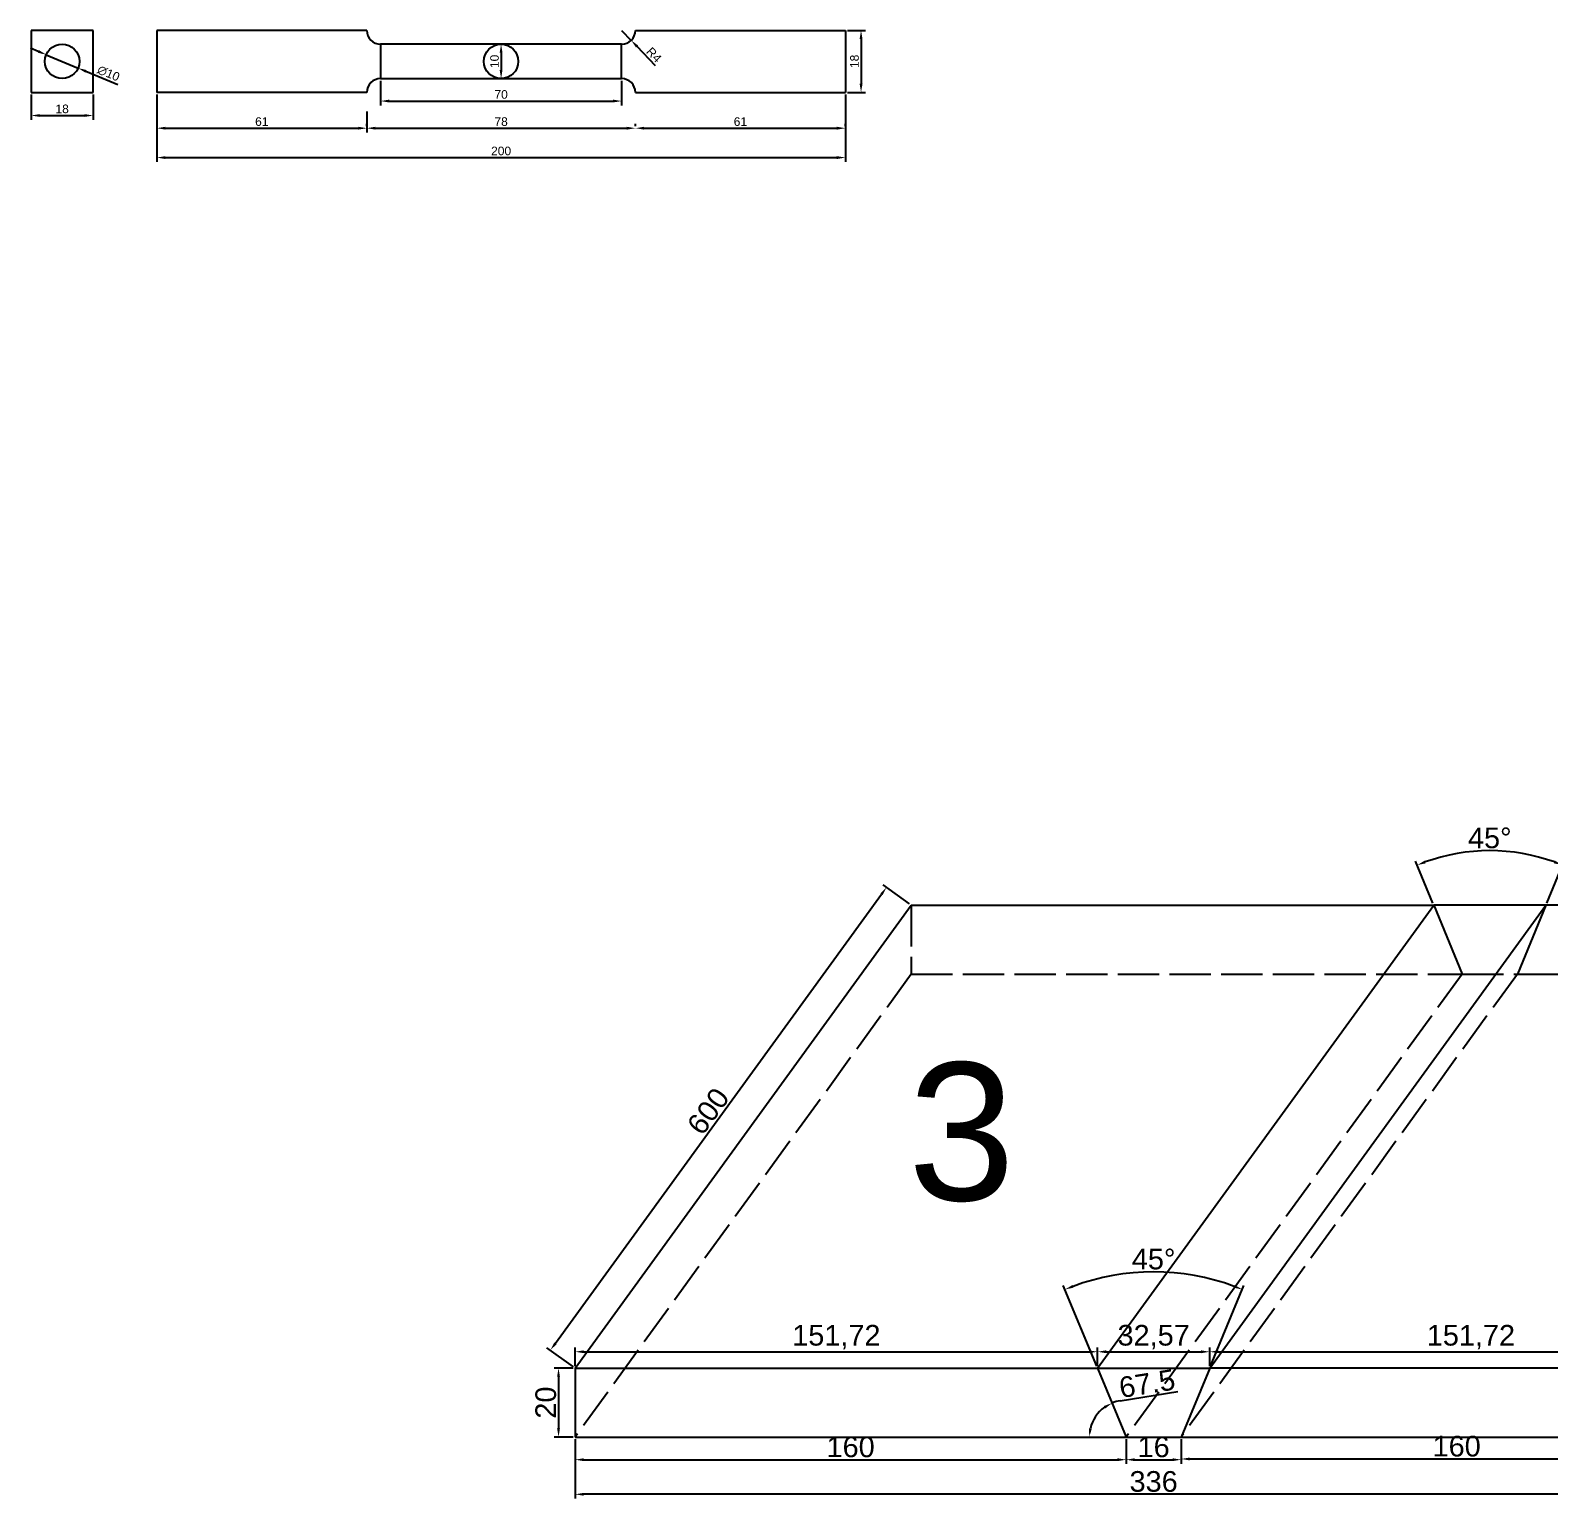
# Model space of a CAD drawing. Header units: millimetres. Extents: x 3071 to 9936, y 1504 to 4997.
# Drawn here: x 8612.4 to 9053.6, y 2220.3 to 2646.6 of the extents above; entities that cross this region are included whole.
import ezdxf

# ---------------------------------------------------------------- set-up
doc = ezdxf.new("R2010")
doc.units = ezdxf.units.MM
doc.linetypes.add('ACAD_ISO02W100', pattern=[15, 12, -3])
doc.layers.add('尺寸标注', color=6, linetype='Continuous')
doc.layers.add('标号', color=4, linetype='Continuous')
doc.styles.get("Standard").update_dxf_attribs({"font": 'arial.ttf'})
doc.dimstyles.new('ISO-25', dxfattribs={"dimtxt": 2.5, "dimasz": 2.5, "dimexe": 1.25, "dimexo": 0.625, "dimtad": 1, "dimtxsty": 'Standard', "dimcen": 2.5, "dimadec": 0, "dimazin": 0, "dimtfac": 1, "dimtmove": 0, "dimatfit": 3, "dimfxl": 1, "dimarcsym": 0})
doc.dimstyles.new('ISO-25-old', dxfattribs={"dimtxt": 6, "dimasz": 2.5, "dimexe": 1.25, "dimexo": 0.625, "dimtad": 1, "dimtxsty": 'Standard', "dimcen": 2.5, "dimadec": 0, "dimazin": 0, "dimtfac": 1, "dimtmove": 0, "dimatfit": 3, "dimfxl": 1, "dimarcsym": 0})

# ---------------------------------------------------------------- blocks, each defined once
blk = doc.blocks.new('*D196')
at = {"layer": 'Defpoints', "color": 0, "transparency": 16777216}
for p in [(8770.58, 2238.15), (8930.58, 2238.15), (8930.58, 2231.57)]:
    blk.add_point(p, dxfattribs=at)
at = {"layer": '尺寸标注', "color": 0, "lineweight": -2, "transparency": 16777216}
for p, q in [((8770.58, 2237.52), (8770.58, 2230.32)), ((8930.58, 2237.52), (8930.58, 2230.32)), ((8773.08, 2231.57), (8928.08, 2231.57))]:
    blk.add_line(p, q, dxfattribs=at)
at = {"layer": '尺寸标注', "color": 0, "transparency": 16777216}
for points in [[(8773.08, 2231.98), (8773.08, 2231.15), (8770.58, 2231.57)], [(8928.08, 2231.98), (8928.08, 2231.15), (8930.58, 2231.57)]]:
    blk.add_solid(points, dxfattribs=at)
at = {"layer": '尺寸标注', "color": 0, "transparency": 16777216, "insert": (8850.58, 2235.26), "char_height": 6, "attachment_point": 5}
blk.add_mtext('160', dxfattribs=at)
blk = doc.blocks.new('*D197')
at = {"layer": 'Defpoints', "color": 0, "transparency": 16777216}
for p in [(8770.58, 2258.15), (8765.75, 2238.15), (8770.58, 2238.15)]:
    blk.add_point(p, dxfattribs=at)
at = {"layer": '尺寸标注', "color": 0, "lineweight": -2, "transparency": 16777216}
for p, q in [((8769.96, 2258.15), (8764.5, 2258.15)), ((8765.75, 2255.65), (8765.75, 2240.65)), ((8769.96, 2238.15), (8764.5, 2238.15))]:
    blk.add_line(p, q, dxfattribs=at)
at = {"layer": '尺寸标注', "color": 0, "transparency": 16777216}
for points in [[(8765.33, 2255.65), (8766.16, 2255.65), (8765.75, 2258.15)], [(8765.33, 2240.65), (8766.16, 2240.65), (8765.75, 2238.15)]]:
    blk.add_solid(points, dxfattribs=at)
at = {"layer": '尺寸标注', "color": 0, "transparency": 16777216, "insert": (8762.06, 2248.15), "char_height": 6, "attachment_point": 5, "rotation": 90}
blk.add_mtext('20', dxfattribs=at)
blk = doc.blocks.new('*D198')
at = {"layer": 'Defpoints', "color": 0, "transparency": 16777216}
for p in [(8861.01, 2397.81), (8868.2, 2392.59), (8770.58, 2258.15)]:
    blk.add_point(p, dxfattribs=at)
at = {"layer": '尺寸标注', "color": 0, "lineweight": -2, "transparency": 16777216}
for p, q in [((8764.86, 2265.39), (8859.54, 2395.79)), ((8867.7, 2392.96), (8860, 2398.55)), ((8770.07, 2258.51), (8762.38, 2264.1))]:
    blk.add_line(p, q, dxfattribs=at)
at = {"layer": '尺寸标注', "color": 0, "transparency": 16777216}
for points in [[(8859.21, 2396.04), (8859.88, 2395.55), (8861.01, 2397.81)], [(8764.52, 2265.63), (8765.2, 2265.14), (8763.39, 2263.37)]]:
    blk.add_solid(points, dxfattribs=at)
at = {"layer": '尺寸标注', "color": 0, "transparency": 16777216, "insert": (8809.22, 2332.76), "char_height": 6, "attachment_point": 5, "rotation": 54.0168}
blk.add_mtext('600', dxfattribs=at)
blk = doc.blocks.new('*D199')
at = {"layer": 'Defpoints', "color": 0, "transparency": 16777216}
for p in [(8922.3, 2258.15), (8920.72, 2242.23), (8770.58, 2238.15), (8930.58, 2238.15), (8930.58, 2238.15)]:
    blk.add_point(p, dxfattribs=at)
at = {"layer": '尺寸标注', "color": 0, "lineweight": -2, "transparency": 16777216}
blk.add_line((8928.9, 2248.69), (8945.6, 2251.35), dxfattribs=at)
for start, end in [(125.9457, 166.5543), (99.0543, 112.5)]:
    blk.add_arc((8930.58, 2238.15), 10.68, start, end, dxfattribs=at)
at = {"layer": '尺寸标注', "color": 0, "transparency": 16777216}
for points in [[(8924.11, 2247.15), (8924.52, 2246.43), (8926.49, 2248.01)], [(8920.61, 2240.58), (8919.78, 2240.68), (8919.9, 2238.15)]]:
    blk.add_solid(points, dxfattribs=at)
at = {"layer": '尺寸标注', "color": 0, "transparency": 16777216, "insert": (8936.67, 2253.66), "char_height": 6, "attachment_point": 5, "rotation": 9.0543}
blk.add_mtext('67.5', dxfattribs=at)
blk = doc.blocks.new('*D127')
at = {"layer": 'Defpoints', "color": 0, "transparency": 16777216}
for p in [(8922.3, 2262.91), (8770.58, 2258.15), (8922.3, 2258.15)]:
    blk.add_point(p, dxfattribs=at)
at = {"layer": '尺寸标注', "color": 0, "lineweight": -2, "transparency": 16777216}
for p, q in [((8770.58, 2258.77), (8770.58, 2264.16)), ((8922.3, 2258.77), (8922.3, 2264.16)), ((8773.08, 2262.91), (8919.8, 2262.91))]:
    blk.add_line(p, q, dxfattribs=at)
at = {"layer": '尺寸标注', "color": 0, "transparency": 16777216}
for points in [[(8773.08, 2263.33), (8773.08, 2262.5), (8770.58, 2262.91)], [(8919.8, 2263.33), (8919.8, 2262.5), (8922.3, 2262.91)]]:
    blk.add_solid(points, dxfattribs=at)
at = {"layer": '尺寸标注', "color": 0, "transparency": 16777216, "insert": (8846.44, 2267.15), "char_height": 6, "attachment_point": 5}
blk.add_mtext('151,72', dxfattribs=at)
blk = doc.blocks.new('*D215')
at = {"layer": 'Defpoints', "color": 0, "transparency": 16777216}
for p in [(8930.58, 2238.15), (8946.58, 2238.15), (8946.58, 2231.57)]:
    blk.add_point(p, dxfattribs=at)
at = {"layer": '尺寸标注', "color": 0, "lineweight": -2, "transparency": 16777216}
for p, q in [((8930.58, 2237.52), (8930.58, 2230.32)), ((8946.58, 2237.52), (8946.58, 2230.32)), ((8933.08, 2231.57), (8944.08, 2231.57))]:
    blk.add_line(p, q, dxfattribs=at)
at = {"layer": '尺寸标注', "color": 0, "transparency": 16777216}
for points in [[(8933.08, 2231.98), (8933.08, 2231.15), (8930.58, 2231.57)], [(8944.08, 2231.98), (8944.08, 2231.15), (8946.58, 2231.57)]]:
    blk.add_solid(points, dxfattribs=at)
at = {"layer": '尺寸标注', "color": 0, "transparency": 16777216, "insert": (8938.58, 2235.26), "char_height": 6, "attachment_point": 5}
blk.add_mtext('16', dxfattribs=at)
blk = doc.blocks.new('*D216')
at = {"layer": 'Defpoints', "color": 0, "transparency": 16777216}
for p in [(8954.86, 2262.91), (8922.3, 2258.15), (8954.86, 2258.15)]:
    blk.add_point(p, dxfattribs=at)
at = {"layer": '尺寸标注', "color": 0, "lineweight": -2, "transparency": 16777216}
for p, q in [((8922.3, 2258.77), (8922.3, 2264.16)), ((8954.86, 2258.77), (8954.86, 2264.16)), ((8924.8, 2262.91), (8952.36, 2262.91))]:
    blk.add_line(p, q, dxfattribs=at)
at = {"layer": '尺寸标注', "color": 0, "transparency": 16777216}
for points in [[(8924.8, 2263.33), (8924.8, 2262.5), (8922.3, 2262.91)], [(8952.36, 2263.33), (8952.36, 2262.5), (8954.86, 2262.91)]]:
    blk.add_solid(points, dxfattribs=at)
at = {"layer": '尺寸标注', "color": 0, "transparency": 16777216, "insert": (8938.58, 2267.15), "char_height": 6, "attachment_point": 5}
blk.add_mtext('32,57', dxfattribs=at)
blk = doc.blocks.new('*D217')
at = {"layer": 'Defpoints', "color": 0, "transparency": 16777216}
for p in [(9106.58, 2262.91), (8954.86, 2258.15), (9106.58, 2258.15)]:
    blk.add_point(p, dxfattribs=at)
at = {"layer": '尺寸标注', "color": 0, "lineweight": -2, "transparency": 16777216}
for p, q in [((8954.86, 2258.77), (8954.86, 2264.16)), ((9106.58, 2258.77), (9106.58, 2264.16)), ((8957.36, 2262.91), (9104.08, 2262.91))]:
    blk.add_line(p, q, dxfattribs=at)
at = {"layer": '尺寸标注', "color": 0, "transparency": 16777216}
for points in [[(8957.36, 2263.33), (8957.36, 2262.5), (8954.86, 2262.91)], [(9104.08, 2263.33), (9104.08, 2262.5), (9106.58, 2262.91)]]:
    blk.add_solid(points, dxfattribs=at)
at = {"layer": '尺寸标注', "color": 0, "transparency": 16777216, "insert": (9030.72, 2267.15), "char_height": 6, "attachment_point": 5}
blk.add_mtext('151,72', dxfattribs=at)
blk = doc.blocks.new('*D218')
at = {"layer": 'Defpoints', "color": 0, "transparency": 16777216}
for p in [(8946.58, 2238.15), (9106.58, 2238.15), (9106.58, 2231.78)]:
    blk.add_point(p, dxfattribs=at)
at = {"layer": '尺寸标注', "color": 0, "lineweight": -2, "transparency": 16777216}
for p, q in [((8946.58, 2237.52), (8946.58, 2230.53)), ((9106.58, 2237.52), (9106.58, 2230.53)), ((8949.08, 2231.78), (9104.08, 2231.78))]:
    blk.add_line(p, q, dxfattribs=at)
at = {"layer": '尺寸标注', "color": 0, "transparency": 16777216}
for points in [[(8949.08, 2232.19), (8949.08, 2231.36), (8946.58, 2231.78)], [(9104.08, 2232.19), (9104.08, 2231.36), (9106.58, 2231.78)]]:
    blk.add_solid(points, dxfattribs=at)
at = {"layer": '尺寸标注', "color": 0, "transparency": 16777216, "insert": (9026.58, 2235.46), "char_height": 6, "attachment_point": 5}
blk.add_mtext('160', dxfattribs=at)
blk = doc.blocks.new('*D219')
at = {"layer": 'Defpoints', "color": 0, "transparency": 16777216}
for p in [(8770.58, 2238.15), (9106.58, 2238.15), (8770.58, 2221.52)]:
    blk.add_point(p, dxfattribs=at)
at = {"layer": '尺寸标注', "color": 0, "lineweight": -2, "transparency": 16777216}
for p, q in [((8770.58, 2237.52), (8770.58, 2220.27)), ((9106.58, 2237.52), (9106.58, 2220.27)), ((9104.08, 2221.52), (8773.08, 2221.52))]:
    blk.add_line(p, q, dxfattribs=at)
at = {"layer": '尺寸标注', "color": 0, "transparency": 16777216}
for points in [[(8773.08, 2221.93), (8773.08, 2221.1), (8770.58, 2221.52)], [(9104.08, 2221.93), (9104.08, 2221.1), (9106.58, 2221.52)]]:
    blk.add_solid(points, dxfattribs=at)
at = {"layer": '尺寸标注', "color": 0, "transparency": 16777216, "insert": (8938.58, 2225.21), "char_height": 6, "attachment_point": 5}
blk.add_mtext('336', dxfattribs=at)
blk = doc.blocks.new('*D220')
at = {"layer": 'Defpoints', "color": 0, "transparency": 16777216}
for p in [(9043.4, 2407.96), (9019.92, 2392.59), (9052.49, 2392.59), (9028.2, 2372.59), (9044.2, 2372.59)]:
    blk.add_point(p, dxfattribs=at)
at = {"layer": '尺寸标注', "color": 0, "lineweight": -2, "transparency": 16777216}
for p, q in [((9019.68, 2393.17), (9014.62, 2405.39)), ((9052.73, 2393.17), (9057.79, 2405.39))]:
    blk.add_line(p, q, dxfattribs=at)
blk.add_arc((9036.2, 2353.28), 55.15, 70.0975, 109.9025, dxfattribs=at)
at = {"layer": '尺寸标注', "color": 0, "transparency": 16777216}
for points in [[(9017.58, 2404.75), (9017.28, 2405.52), (9015.1, 2404.23)], [(9055.13, 2405.52), (9054.83, 2404.75), (9057.31, 2404.23)]]:
    blk.add_solid(points, dxfattribs=at)
at = {"layer": '尺寸标注', "color": 0, "transparency": 16777216, "insert": (9036.2, 2412.1), "char_height": 6, "attachment_point": 5}
blk.add_mtext('45°', dxfattribs=at)
blk = doc.blocks.new('*D221')
at = {"layer": 'Defpoints', "color": 0, "transparency": 16777216}
for p in [(8947.36, 2285.54), (8922.3, 2258.15), (8954.86, 2258.15), (8930.58, 2238.15), (8946.58, 2238.15)]:
    blk.add_point(p, dxfattribs=at)
at = {"layer": '尺寸标注', "color": 0, "lineweight": -2, "transparency": 16777216}
for p, q in [((8922.06, 2258.72), (8912.35, 2282.15)), ((8955.1, 2258.72), (8964.81, 2282.15))]:
    blk.add_line(p, q, dxfattribs=at)
blk.add_arc((8938.58, 2218.83), 67.28, 69.629, 110.371, dxfattribs=at)
at = {"layer": '尺寸标注', "color": 0, "transparency": 16777216}
for points in [[(8915.31, 2281.52), (8915.01, 2282.29), (8912.83, 2280.99)], [(8962.15, 2282.29), (8961.85, 2281.52), (8964.33, 2280.99)]]:
    blk.add_solid(points, dxfattribs=at)
at = {"layer": '尺寸标注', "color": 0, "transparency": 16777216, "insert": (8938.58, 2289.79), "char_height": 6, "attachment_point": 5}
blk.add_mtext('45°', dxfattribs=at)
blk = doc.blocks.new('*D193')
at = {"layer": 'Defpoints', "color": 0, "transparency": 16777216}
for p in [(8649.07, 2623.71), (8710.07, 2623.71), (8710.07, 2618.23)]:
    blk.add_point(p, dxfattribs=at)
at = {"layer": '尺寸标注', "color": 0, "lineweight": -2, "transparency": 16777216}
for p, q in [((8649.07, 2623.09), (8649.07, 2616.98)), ((8710.07, 2623.09), (8710.07, 2616.98)), ((8651.57, 2618.23), (8707.57, 2618.23))]:
    blk.add_line(p, q, dxfattribs=at)
at = {"layer": '尺寸标注', "color": 0, "transparency": 16777216}
for points in [[(8651.57, 2618.64), (8651.57, 2617.81), (8649.07, 2618.23)], [(8707.57, 2618.64), (8707.57, 2617.81), (8710.07, 2618.23)]]:
    blk.add_solid(points, dxfattribs=at)
at = {"layer": '尺寸标注', "color": 0, "transparency": 16777216, "insert": (8679.57, 2620.13), "char_height": 2.5, "attachment_point": 5}
blk.add_mtext('61', dxfattribs=at)
blk = doc.blocks.new('*D194')
at = {"layer": 'Defpoints', "color": 0, "transparency": 16777216}
for p in [(8710.07, 2618.23), (8788.07, 2618.23), (8788.07, 2618.23)]:
    blk.add_point(p, dxfattribs=at)
at = {"layer": '尺寸标注', "color": 0, "lineweight": -2, "transparency": 16777216}
for p, q in [((8710.07, 2618.85), (8710.07, 2619.48)), ((8712.57, 2618.23), (8785.57, 2618.23)), ((8788.07, 2618.85), (8788.07, 2619.48))]:
    blk.add_line(p, q, dxfattribs=at)
at = {"layer": '尺寸标注', "color": 0, "transparency": 16777216}
for points in [[(8712.57, 2618.64), (8712.57, 2617.81), (8710.07, 2618.23)], [(8785.57, 2618.64), (8785.57, 2617.81), (8788.07, 2618.23)]]:
    blk.add_solid(points, dxfattribs=at)
at = {"layer": '尺寸标注', "color": 0, "transparency": 16777216, "insert": (8749.07, 2620.13), "char_height": 2.5, "attachment_point": 5}
blk.add_mtext('78', dxfattribs=at)
blk = doc.blocks.new('*D195')
at = {"layer": 'Defpoints', "color": 0, "transparency": 16777216}
for p in [(8788.07, 2618.23), (8849.07, 2618.23), (8849.07, 2618.23)]:
    blk.add_point(p, dxfattribs=at)
at = {"layer": '尺寸标注', "color": 0, "lineweight": -2, "transparency": 16777216}
for p, q in [((8788.07, 2618.85), (8788.07, 2619.48)), ((8790.57, 2618.23), (8846.57, 2618.23)), ((8849.07, 2618.85), (8849.07, 2619.48))]:
    blk.add_line(p, q, dxfattribs=at)
at = {"layer": '尺寸标注', "color": 0, "transparency": 16777216}
for points in [[(8790.57, 2618.64), (8790.57, 2617.81), (8788.07, 2618.23)], [(8846.57, 2618.64), (8846.57, 2617.81), (8849.07, 2618.23)]]:
    blk.add_solid(points, dxfattribs=at)
at = {"layer": '尺寸标注', "color": 0, "transparency": 16777216, "insert": (8818.57, 2620.13), "char_height": 2.5, "attachment_point": 5}
blk.add_mtext('61', dxfattribs=at)
blk = doc.blocks.new('*D222')
at = {"layer": 'Defpoints', "color": 0, "transparency": 16777216}
for p in [(8649.07, 2628.63), (8849.07, 2628.63), (8849.07, 2609.69)]:
    blk.add_point(p, dxfattribs=at)
at = {"layer": '尺寸标注', "color": 0, "lineweight": -2, "transparency": 16777216}
for p, q in [((8649.07, 2628.01), (8649.07, 2608.44)), ((8849.07, 2628.01), (8849.07, 2608.44)), ((8651.57, 2609.69), (8846.57, 2609.69))]:
    blk.add_line(p, q, dxfattribs=at)
at = {"layer": '尺寸标注', "color": 0, "transparency": 16777216}
for points in [[(8651.57, 2610.11), (8651.57, 2609.28), (8649.07, 2609.69)], [(8846.57, 2610.11), (8846.57, 2609.28), (8849.07, 2609.69)]]:
    blk.add_solid(points, dxfattribs=at)
at = {"layer": '尺寸标注', "color": 0, "transparency": 16777216, "insert": (8749.07, 2611.6), "char_height": 2.5, "attachment_point": 5}
blk.add_mtext('200', dxfattribs=at)
blk = doc.blocks.new('*D223')
at = {"layer": 'Defpoints', "color": 0, "transparency": 16777216}
for p in [(8714.07, 2632.63), (8784.07, 2632.63), (8784.07, 2626.11)]:
    blk.add_point(p, dxfattribs=at)
at = {"layer": '尺寸标注', "color": 0, "lineweight": -2, "transparency": 16777216}
for p, q in [((8714.07, 2632.01), (8714.07, 2624.86)), ((8784.07, 2632.01), (8784.07, 2624.86)), ((8716.57, 2626.11), (8781.57, 2626.11))]:
    blk.add_line(p, q, dxfattribs=at)
at = {"layer": '尺寸标注', "color": 0, "transparency": 16777216}
for points in [[(8716.57, 2626.53), (8716.57, 2625.7), (8714.07, 2626.11)], [(8781.57, 2626.53), (8781.57, 2625.7), (8784.07, 2626.11)]]:
    blk.add_solid(points, dxfattribs=at)
at = {"layer": '尺寸标注', "color": 0, "transparency": 16777216, "insert": (8749.07, 2628.02), "char_height": 2.5, "attachment_point": 5}
blk.add_mtext('70', dxfattribs=at)
blk = doc.blocks.new('*D224')
at = {"layer": 'Defpoints', "color": 0, "transparency": 16777216}
for p in [(8749.07, 2642.63), (8749.07, 2632.63), (8749.07, 2632.63)]:
    blk.add_point(p, dxfattribs=at)
at = {"layer": '尺寸标注', "color": 0, "lineweight": -2, "transparency": 16777216}
for p, q in [((8749.07, 2640.13), (8749.07, 2635.13)), ((8749.69, 2642.63), (8750.32, 2642.63)), ((8749.69, 2632.63), (8750.32, 2632.63))]:
    blk.add_line(p, q, dxfattribs=at)
at = {"layer": '尺寸标注', "color": 0, "transparency": 16777216}
for points in [[(8748.65, 2640.13), (8749.48, 2640.13), (8749.07, 2642.63)], [(8748.65, 2635.13), (8749.48, 2635.13), (8749.07, 2632.63)]]:
    blk.add_solid(points, dxfattribs=at)
at = {"layer": '尺寸标注', "color": 0, "transparency": 16777216, "insert": (8747.17, 2637.63), "char_height": 2.5, "attachment_point": 5, "rotation": 90}
blk.add_mtext('10', dxfattribs=at)
blk = doc.blocks.new('*D225')
at = {"layer": 'Defpoints', "color": 0, "transparency": 16777216}
for p in [(8849.07, 2646.63), (8849.07, 2628.63), (8853.61, 2628.63)]:
    blk.add_point(p, dxfattribs=at)
at = {"layer": '尺寸标注', "color": 0, "lineweight": -2, "transparency": 16777216}
for p, q in [((8849.69, 2646.63), (8854.86, 2646.63)), ((8853.61, 2644.13), (8853.61, 2631.13)), ((8849.69, 2628.63), (8854.86, 2628.63))]:
    blk.add_line(p, q, dxfattribs=at)
at = {"layer": '尺寸标注', "color": 0, "transparency": 16777216}
for points in [[(8853.19, 2644.13), (8854.03, 2644.13), (8853.61, 2646.63)], [(8853.19, 2631.13), (8854.03, 2631.13), (8853.61, 2628.63)]]:
    blk.add_solid(points, dxfattribs=at)
at = {"layer": '尺寸标注', "color": 0, "transparency": 16777216, "insert": (8851.71, 2637.63), "char_height": 2.5, "attachment_point": 5, "rotation": 90}
blk.add_mtext('18', dxfattribs=at)
blk = doc.blocks.new('*D226')
at = {"layer": 'Defpoints', "color": 0, "transparency": 16777216}
for p in [(8784.07, 2646.63), (8786.84, 2643.74)]:
    blk.add_point(p, dxfattribs=at)
at = {"layer": '尺寸标注', "color": 0, "lineweight": -2, "transparency": 16777216}
for p, q in [((8784.07, 2646.63), (8786.84, 2643.74)), ((8793.95, 2636.33), (8788.57, 2641.94))]:
    blk.add_line(p, q, dxfattribs=at)
at = {"layer": '尺寸标注', "color": 0, "transparency": 16777216}
blk.add_solid([(8788.87, 2642.23), (8788.27, 2641.65), (8786.84, 2643.74)], dxfattribs=at)
at = {"layer": '尺寸标注', "color": 0, "transparency": 16777216, "insert": (8793.48, 2639.53), "char_height": 2.5, "attachment_point": 5, "rotation": 313.8096}
blk.add_mtext('R4', dxfattribs=at)
blk = doc.blocks.new('*D227')
at = {"layer": 'Defpoints', "color": 0, "transparency": 16777216}
for p in [(8612.59, 2628.63), (8630.59, 2628.63), (8630.59, 2621.91)]:
    blk.add_point(p, dxfattribs=at)
at = {"layer": '尺寸标注', "color": 0, "lineweight": -2, "transparency": 16777216}
for p, q in [((8612.59, 2628.01), (8612.59, 2620.66)), ((8630.59, 2628.01), (8630.59, 2620.66)), ((8615.09, 2621.91), (8628.09, 2621.91))]:
    blk.add_line(p, q, dxfattribs=at)
at = {"layer": '尺寸标注', "color": 0, "transparency": 16777216}
for points in [[(8615.09, 2622.33), (8615.09, 2621.5), (8612.59, 2621.91)], [(8628.09, 2622.33), (8628.09, 2621.5), (8630.59, 2621.91)]]:
    blk.add_solid(points, dxfattribs=at)
at = {"layer": '尺寸标注', "color": 0, "transparency": 16777216, "insert": (8621.59, 2623.82), "char_height": 2.5, "attachment_point": 5}
blk.add_mtext('18', dxfattribs=at)
blk = doc.blocks.new('*D228')
at = {"layer": 'Defpoints', "color": 0, "transparency": 16777216}
for p in [(8616.98, 2639.56), (8626.2, 2635.7)]:
    blk.add_point(p, dxfattribs=at)
at = {"layer": '尺寸标注', "color": 0, "lineweight": -2, "transparency": 16777216}
for p, q in [((8614.67, 2640.53), (8612.36, 2641.49)), ((8616.98, 2639.56), (8626.2, 2635.7)), ((8637.77, 2630.86), (8628.51, 2634.73))]:
    blk.add_line(p, q, dxfattribs=at)
at = {"layer": '尺寸标注', "color": 0, "transparency": 16777216}
for points in [[(8614.83, 2640.91), (8614.51, 2640.14), (8616.98, 2639.56)], [(8628.67, 2635.12), (8628.34, 2634.35), (8626.2, 2635.7)]]:
    blk.add_solid(points, dxfattribs=at)
at = {"layer": '尺寸标注', "color": 0, "transparency": 16777216, "insert": (8635.05, 2634.13), "char_height": 2.5, "attachment_point": 5, "rotation": 337.2796}
blk.add_mtext('∅10', dxfattribs=at)

msp = doc.modelspace()

# ---------------------------------------------------------------- linework, layer by layer
for p, q in [((8612.588, 2646.631), (8612.588, 2628.631)), ((8630.588, 2646.631), (8612.588, 2646.631)), ((8630.588, 2628.631), (8630.588, 2646.631)), ((8710.068, 2646.631), (8649.068, 2646.631)), ((8649.068, 2646.631), (8649.068, 2628.631)), ((8788.068, 2646.631), (8849.068, 2646.631)), ((8849.068, 2646.631), (8849.068, 2628.631)), ((8724.068, 2642.631), (8714.068, 2642.631)), ((8714.068, 2642.631), (8714.068, 2632.631)), ((8774.068, 2642.631), (8724.068, 2642.631)), ((8784.068, 2642.631), (8774.068, 2642.631)), ((8784.068, 2632.631), (8784.068, 2642.631)), ((8714.068, 2632.631), (8724.068, 2632.631)), ((8724.068, 2632.631), (8774.068, 2632.631)), ((8774.068, 2632.631), (8784.068, 2632.631)), ((8612.588, 2628.631), (8630.588, 2628.631)), ((8710.068, 2628.631), (8649.068, 2628.631)), ((8788.068, 2628.631), (8849.068, 2628.631)), ((8770.581, 2258.146), (8868.202, 2392.593)), ((8868.202, 2392.593), (9019.918, 2392.593)), ((8922.296, 2258.146), (9019.918, 2392.593)), ((8954.865, 2258.146), (9052.486, 2392.593)), ((9019.918, 2392.593), (9028.202, 2372.593)), ((9204.202, 2392.593), (9019.918, 2392.593)), ((9052.486, 2392.593), (9044.202, 2372.593)), ((9044.202, 2372.593), (9044.202, 2372.593)), ((8770.581, 2258.146), (8770.581, 2238.146)), ((8770.581, 2258.146), (8922.296, 2258.146)), ((8922.296, 2258.146), (8930.581, 2238.146)), ((8922.296, 2258.146), (8954.865, 2258.146)), ((8954.865, 2258.146), (8946.581, 2238.146)), ((9106.581, 2258.146), (8954.865, 2258.146)), ((8770.581, 2238.146), (8930.581, 2238.146)), ((8930.581, 2238.146), (8946.581, 2238.146)), ((8946.581, 2238.146), (9106.581, 2238.146))]:
    msp.add_line(p, q)
at = {"linetype": 'ACAD_ISO02W100'}
for p, q in [((8868.202, 2392.593), (8868.202, 2372.593)), ((8868.202, 2372.593), (8770.581, 2238.146)), ((8868.202, 2372.593), (9028.202, 2372.593)), ((9028.202, 2372.593), (8930.581, 2238.146)), ((9044.202, 2372.593), (8946.581, 2238.146)), ((9028.202, 2372.593), (9044.202, 2372.593)), ((9044.202, 2372.593), (9204.202, 2372.593))]:
    msp.add_line(p, q, dxfattribs=at)
msp.add_circle((8621.588, 2637.631), 5)
for centre, start, end in [((8714.068, 2646.631), 180, 270), ((8784.068, 2646.631), 270, 0), ((8714.068, 2628.631), 90, 180), ((8784.068, 2628.631), 0, 90)]:
    msp.add_arc(centre, 4, start, end)
at = {"layer": '尺寸标注'}
msp.add_circle((8749.068, 2637.631), 5, dxfattribs=at)

# ---------------------------------------------------------------- texts
at = {"layer": '标号', "insert": (8867.246, 2306.313), "char_height": 40, "attachment_point": 7}
msp.add_mtext_dynamic_manual_height_columns('3 ', width=70.10425, gutter_width=12.5, heights=[0], dxfattribs=at)

# ---------------------------------------------------------------- dimensions: what is measured, and where the dimension line sits
at = {"layer": '尺寸标注'}
dim = msp.add_radius_dim(center=(8784.068, 2646.631), mpoint=(8786.837, 2643.744), dimstyle='ISO-25', dxfattribs=at)
dim.commit()
dim.dimension.update_dxf_attribs({"geometry": '*D226', "text_midpoint": (8793.476, 2639.532)})
for p1, p2, distance, dimstyle, picture, middle in [((8849.068, 2646.631), (8849.068, 2628.631), 4.541, 'ISO-25', '*D225', (8851.707, 2637.631)), ((8749.068, 2642.631), (8749.068, 2632.631), 0, 'ISO-25', '*D224', (8747.166, 2637.631)), ((8714.068, 2632.631), (8784.068, 2632.631), -6.517, 'ISO-25', '*D223', (8749.068, 2628.016)), ((8612.588, 2628.631), (8630.588, 2628.631), -6.716, 'ISO-25', '*D227', (8621.588, 2623.816)), ((8649.068, 2628.631), (8849.068, 2628.631), -18.936, 'ISO-25', '*D222', (8749.068, 2611.596)), ((8649.068, 2623.712), (8710.068, 2623.712), -5.487, 'ISO-25', '*D193', (8679.568, 2620.127)), ((8710.068, 2618.225), (8788.068, 2618.225), 0, 'ISO-25', '*D194', (8749.068, 2620.127)), ((8788.068, 2618.225), (8849.068, 2618.225), 0, 'ISO-25', '*D195', (8818.568, 2620.127)), ((8770.5807, 2258.1455), (8922.2964, 2258.1455), 4.769, 'ISO-25-old', '*D127', (8846.4386, 2267.1453)), ((8922.296, 2258.146), (8954.865, 2258.146), 4.769, 'ISO-25-old', '*D216', (8938.581, 2267.145)), ((8954.865, 2258.146), (9106.581, 2258.146), 4.769, 'ISO-25-old', '*D217', (9030.723, 2267.145)), ((8770.581, 2238.146), (8930.581, 2238.146), -6.578, 'ISO-25-old', '*D196', (8850.581, 2235.256)), ((9106.581, 2238.146), (8770.581, 2238.146), 16.629, 'ISO-25-old', '*D219', (8938.581, 2225.207)), ((8930.581, 2238.146), (8946.581, 2238.146), -6.578, 'ISO-25-old', '*D215', (8938.581, 2235.256)), ((8946.581, 2238.146), (9106.581, 2238.146), -6.37, 'ISO-25-old', '*D218', (9026.581, 2235.464))]:
    dim = msp.add_aligned_dim(p1=p1, p2=p2, distance=distance, dimstyle=dimstyle, dxfattribs=at)
    dim.commit()
    dim.dimension.update_dxf_attribs({"geometry": picture, "text_midpoint": middle})
dim = msp.add_diameter_dim_2p(p1=(8616.976, 2639.562), p2=(8626.2, 2635.7), dimstyle='ISO-25', dxfattribs=at)
dim.commit()
dim.dimension.update_dxf_attribs({"geometry": '*D228', "text_midpoint": (8635.052, 2634.13)})
for base, line1, line2, picture, middle in [((9043.4, 2407.956), ((9052.486, 2392.593), (9044.202, 2372.593)), ((9019.918, 2392.593), (9028.202, 2372.593)), '*D220', (9036.202, 2412.104)), ((8947.363, 2285.539), ((8954.865, 2258.146), (8946.581, 2238.146)), ((8922.296, 2258.146), (8930.581, 2238.146)), '*D221', (8938.581, 2289.791))]:
    dim = msp.add_angular_dim_2l(base=base, line1=line1, line2=line2, dimstyle='ISO-25-old', dxfattribs=at)
    dim.commit()
    dim.dimension.update_dxf_attribs({"geometry": picture, "text_midpoint": middle})
dim = msp.add_aligned_dim(p1=(8770.581, 2258.146), p2=(8868.202, 2392.593), distance=8.887, text='600', dimstyle='ISO-25-old', dxfattribs=at)
dim.commit()
dim.dimension.update_dxf_attribs({"geometry": '*D198', "text_midpoint": (8809.216, 2332.758)})
dim = msp.add_linear_dim(base=(8765.747, 2238.146), p1=(8770.581, 2258.146), p2=(8770.581, 2238.146), angle=90, dimstyle='ISO-25-old', dxfattribs=at)
dim.commit()
dim.dimension.update_dxf_attribs({"geometry": '*D197', "text_midpoint": (8762.058, 2248.146)})
dim = msp.add_angular_dim_2l(base=(8920.716, 2242.232), line1=((8770.581, 2238.146), (8930.581, 2238.146)), line2=((8922.296, 2258.146), (8930.581, 2238.146)), text='67.5', dimstyle='ISO-25-old', dxfattribs=at)
dim.commit()
dim.dimension.update_dxf_attribs({"geometry": '*D199', "text_midpoint": (8936.671, 2253.663)})

doc.saveas('drawing.dxf')
